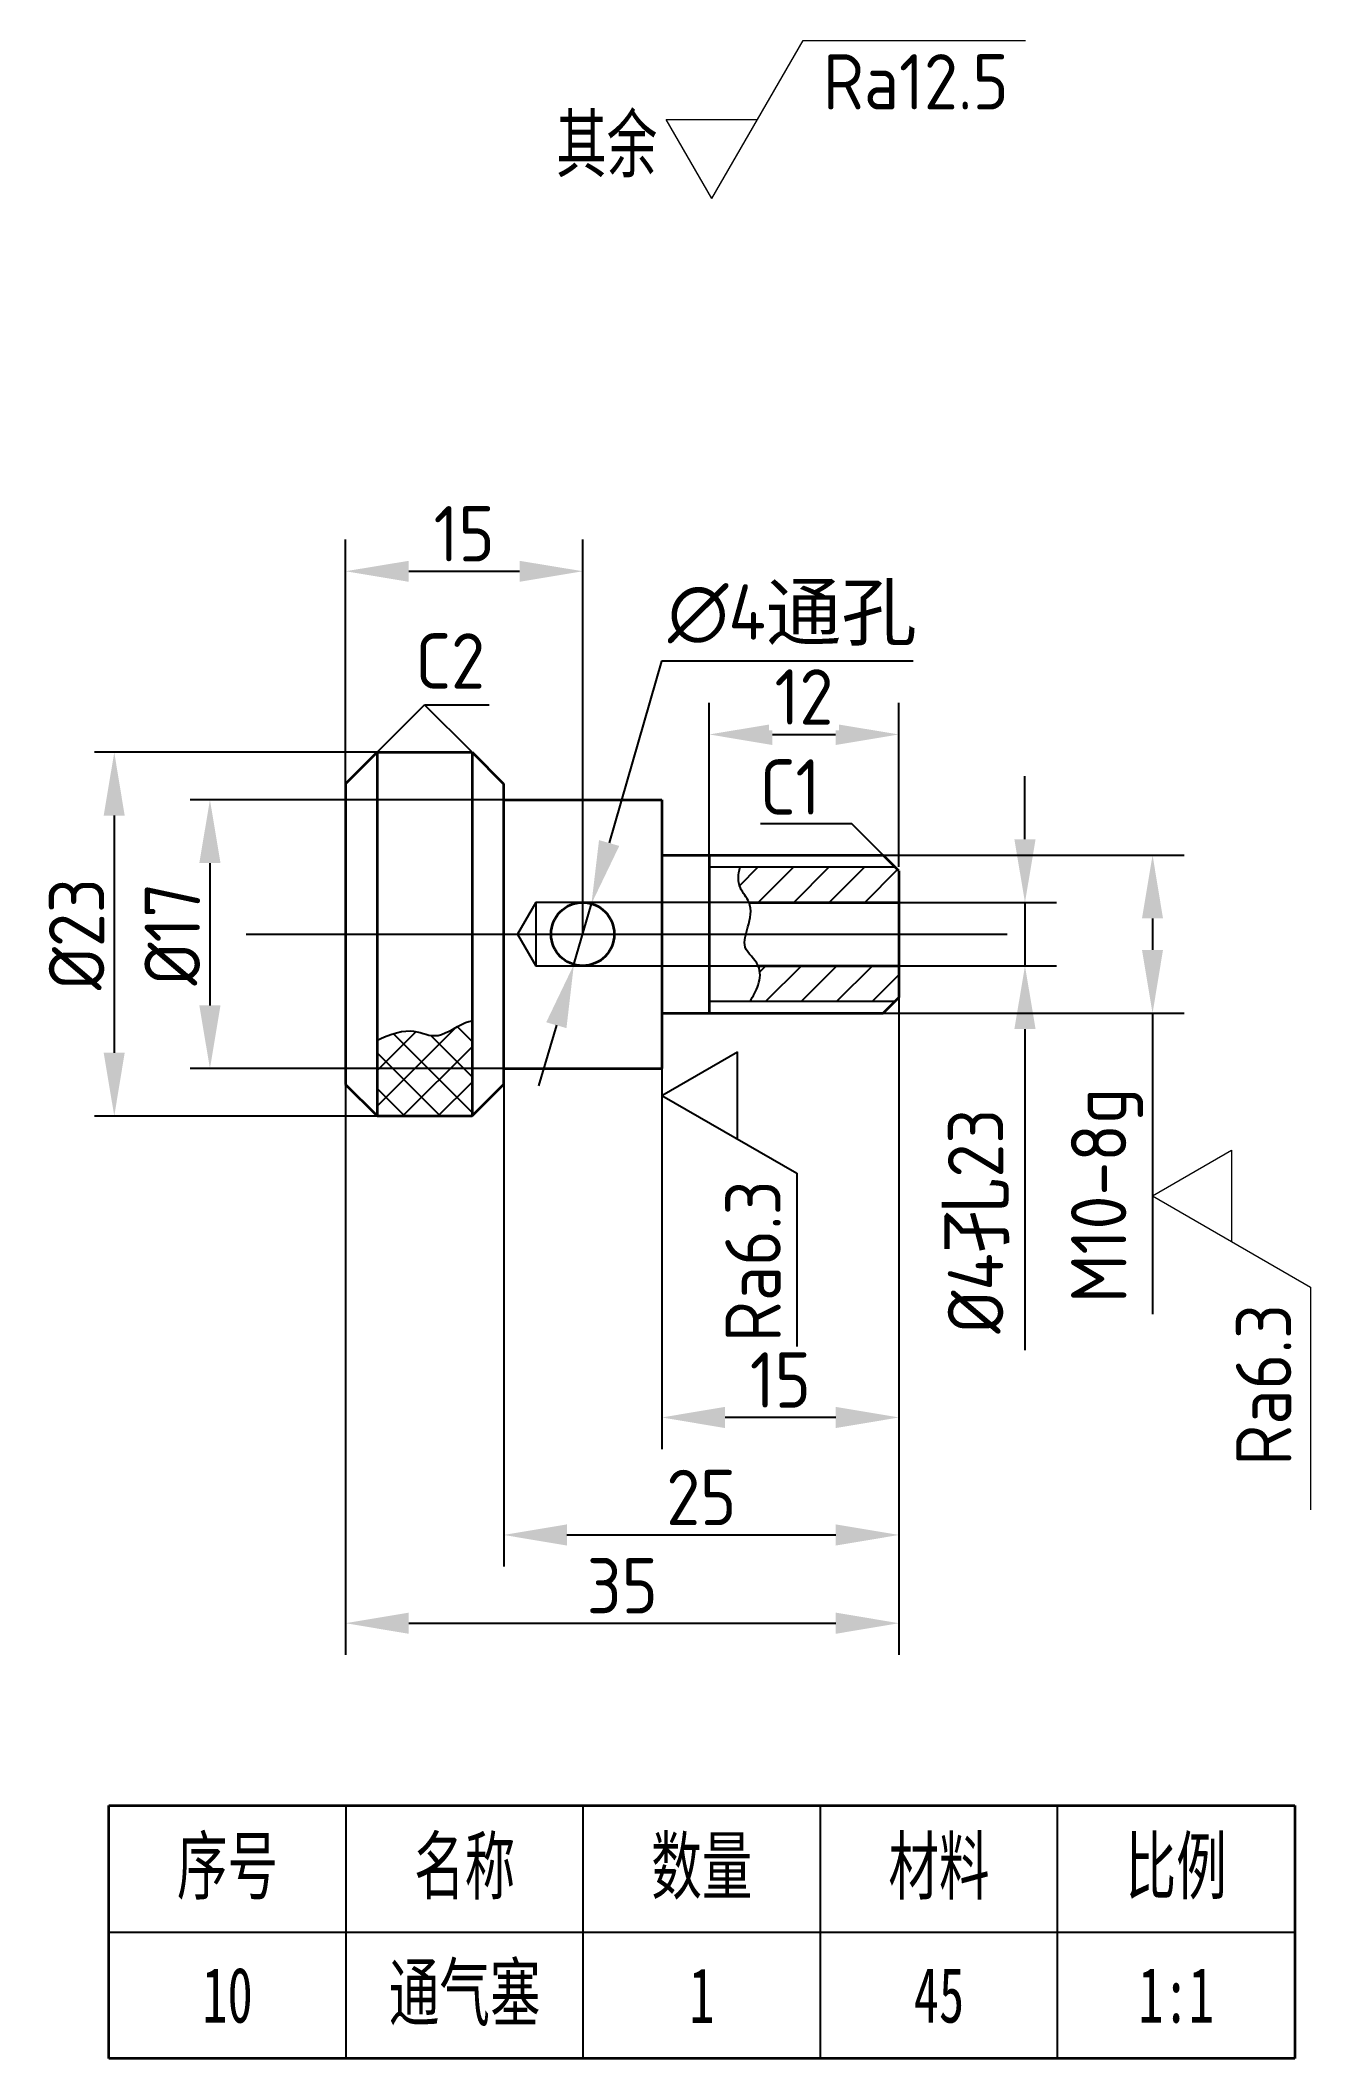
# Model space of a CAD drawing. Header units: millimetres. Extents: x 2287 to 2367, y 1592 to 1720.
import ezdxf

# ---------------------------------------------------------------- set-up
doc = ezdxf.new("R2010")
doc.units = ezdxf.units.MM
doc.linetypes.add('CENTERX2', pattern=[101.6, 63.5, -12.7, 12.7, -12.7])
for name, color, linetype in [('中心线', 1, 'CENTERX2'), ('标注', 3, 'Continuous'), ('细实线', 7, 'Continuous'), ('细线', 7, 'Continuous')]:
    doc.layers.add(name, color=color, linetype=linetype)
doc.layers.add('粗实线', color=7, linetype='Continuous', lineweight=35)
doc.styles.add('ISOCP', font='isocp.shx', dxfattribs={"height": 3.5})
doc.styles.get("Standard").update_dxf_attribs({"font": 'arial.ttf'})
doc.styles.add('仿宋', font='simfang.ttf', dxfattribs={"width": 0.67, "height": 3.5})
doc.styles.add('长仿宋体', font='simfang.ttf', dxfattribs={"width": 0.67, "height": 3.5})
doc.dimstyles.new('ISO-25$0', dxfattribs={"dimtxt": 3.5, "dimasz": 4, "dimexe": 2, "dimexo": 0, "dimtad": 1, "dimtoh": 1, "dimdsep": 46, "dimtxsty": 'ISOCP', "dimcen": 2.5, "dimadec": 0, "dimazin": 0, "dimtfac": 1, "dimtmove": 0, "dimatfit": 3, "dimfxl": 1, "dimtfill": 1, "dimarcsym": 0})
doc.dimstyles.new('ISO-25$3', dxfattribs={"dimtxt": 3.5, "dimasz": 4, "dimexe": 2, "dimexo": 0, "dimtad": 1, "dimtoh": 1, "dimdsep": 46, "dimtxsty": 'ISOCP', "dimcen": 2.5, "dimadec": 0, "dimazin": 0, "dimtfac": 1, "dimtmove": 0, "dimatfit": 3, "dimfxl": 1, "dimtfill": 1, "dimarcsym": 0})
doc.dimstyles.new('直线标直径', dxfattribs={"dimtxt": 3.5, "dimasz": 4, "dimexe": 1.25, "dimexo": 0, "dimtad": 1, "dimtoh": 1, "dimdec": 1, "dimdsep": 46, "dimtxsty": 'Standard', "dimcen": 2.5, "dimadec": 0, "dimazin": 0, "dimtfac": 1, "dimtdec": 1, "dimtmove": 0, "dimatfit": 3, "dimfxl": 1, "dimarcsym": 0})

# ---------------------------------------------------------------- blocks, each defined once
blk = doc.blocks.new('*D17')
at = {"layer": 'Defpoints', "color": 0, "ltscale": 0.01, "transparency": 16777216}
for p in [(2308.31, 1674.71), (2291.68, 1651.71), (2308.31, 1651.71)]:
    blk.add_point(p, dxfattribs=at)
at = {"layer": '标注', "color": 0, "lineweight": -2, "ltscale": 0.01, "transparency": 16777216}
for p, q in [((2308.31, 1674.71), (2290.43, 1674.71)), ((2291.68, 1670.71), (2291.68, 1655.71)), ((2308.31, 1651.71), (2290.43, 1651.71))]:
    blk.add_line(p, q, dxfattribs=at)
at = {"layer": '标注', "color": 0, "ltscale": 0.01, "transparency": 16777216}
for points in [[(2291.01, 1670.71), (2292.34, 1670.71), (2291.68, 1674.71)], [(2291.01, 1655.71), (2292.34, 1655.71), (2291.68, 1651.71)]]:
    blk.add_solid(points, dxfattribs=at)
at = {"layer": '标注', "color": 0, "ltscale": 0.01, "transparency": 16777216, "insert": (2289.3, 1663.21), "char_height": 3.5, "attachment_point": 5, "rotation": 90, "style": 'ISOCP'}
blk.add_mtext('%%c23', dxfattribs=at)
blk = doc.blocks.new('*D18')
at = {"layer": 'Defpoints', "color": 0, "ltscale": 0.01, "transparency": 16777216}
for p in [(2316.31, 1671.71), (2297.73, 1654.71), (2316.31, 1654.71)]:
    blk.add_point(p, dxfattribs=at)
at = {"layer": '标注', "color": 0, "lineweight": -2, "ltscale": 0.01, "transparency": 16777216}
for p, q in [((2316.31, 1671.71), (2296.48, 1671.71)), ((2297.73, 1667.71), (2297.73, 1658.71)), ((2316.31, 1654.71), (2296.48, 1654.71))]:
    blk.add_line(p, q, dxfattribs=at)
at = {"layer": '标注', "color": 0, "ltscale": 0.01, "transparency": 16777216}
for points in [[(2297.06, 1667.71), (2298.4, 1667.71), (2297.73, 1671.71)], [(2297.06, 1658.71), (2298.4, 1658.71), (2297.73, 1654.71)]]:
    blk.add_solid(points, dxfattribs=at)
at = {"layer": '标注', "color": 0, "ltscale": 0.01, "transparency": 16777216, "insert": (2295.35, 1663.21), "char_height": 3.5, "attachment_point": 5, "rotation": 90, "style": 'ISOCP'}
blk.add_mtext('%%c17', dxfattribs=at)
blk = doc.blocks.new('*D19')
at = {"layer": 'Defpoints', "color": 0, "ltscale": 0.01, "transparency": 16777216}
for p in [(2341.31, 1665.21), (2341.31, 1661.21), (2349.28, 1661.21)]:
    blk.add_point(p, dxfattribs=at)
at = {"layer": '标注', "color": 0, "lineweight": -2, "ltscale": 0.01, "transparency": 16777216}
for p, q in [((2349.28, 1669.21), (2349.28, 1673.21)), ((2341.31, 1665.21), (2351.28, 1665.21)), ((2349.28, 1665.21), (2349.28, 1661.21)), ((2341.31, 1661.21), (2351.28, 1661.21)), ((2349.28, 1657.21), (2349.28, 1636.9))]:
    blk.add_line(p, q, dxfattribs=at)
at = {"layer": '标注', "color": 0, "ltscale": 0.01, "transparency": 16777216}
for points in [[(2348.61, 1669.21), (2349.95, 1669.21), (2349.28, 1665.21)], [(2348.61, 1657.21), (2349.95, 1657.21), (2349.28, 1661.21)]]:
    blk.add_solid(points, dxfattribs=at)
at = {"layer": '标注', "color": 0, "ltscale": 0.01, "transparency": 16777216, "insert": (2346.35, 1645.06), "char_height": 3.5, "attachment_point": 5, "rotation": 90, "style": 'ISOCP', "bg_fill": 3, "box_fill_scale": 1.1, "bg_fill_color": 256, "bg_fill_true_color": 13158600, "bg_fill_transparency": 0}
blk.add_mtext('%%C4{\\fFangSong|b0|i0|c134|p49;孔}23', dxfattribs=at)
blk = doc.blocks.new('*D20')
at = {"layer": 'Defpoints', "color": 0, "ltscale": 0.01, "transparency": 16777216}
for p in [(2341.3, 1675.84), (2329.31, 1667.46), (2341.3, 1667.46)]:
    blk.add_point(p, dxfattribs=at)
at = {"layer": '标注', "color": 0, "lineweight": -2, "ltscale": 0.01, "transparency": 16777216}
for p, q in [((2329.31, 1667.46), (2329.31, 1677.84)), ((2341.3, 1667.46), (2341.3, 1677.84)), ((2333.31, 1675.84), (2337.3, 1675.84))]:
    blk.add_line(p, q, dxfattribs=at)
at = {"layer": '标注', "color": 0, "ltscale": 0.01, "transparency": 16777216}
for points in [[(2333.31, 1676.5), (2333.31, 1675.17), (2329.31, 1675.84)], [(2337.3, 1676.5), (2337.3, 1675.17), (2341.3, 1675.84)]]:
    blk.add_solid(points, dxfattribs=at)
at = {"layer": '标注', "color": 0, "ltscale": 0.01, "transparency": 16777216, "insert": (2335.3, 1678.21), "char_height": 3.5, "attachment_point": 5, "style": 'ISOCP', "bg_fill": 3, "box_fill_scale": 1.1, "bg_fill_color": 256, "bg_fill_true_color": 13158600, "bg_fill_transparency": 0}
blk.add_mtext('12', dxfattribs=at)
blk = doc.blocks.new('*D21')
at = {"layer": 'Defpoints', "color": 0, "ltscale": 0.01, "transparency": 16777216}
for p in [(2321.31, 1686.16), (2306.31, 1672.71), (2321.31, 1663.21)]:
    blk.add_point(p, dxfattribs=at)
at = {"layer": '标注', "color": 0, "lineweight": -2, "ltscale": 0.01, "transparency": 16777216}
for p, q in [((2306.31, 1672.71), (2306.31, 1688.16)), ((2321.31, 1663.21), (2321.31, 1688.16)), ((2310.31, 1686.16), (2317.31, 1686.16))]:
    blk.add_line(p, q, dxfattribs=at)
at = {"layer": '标注', "color": 0, "ltscale": 0.01, "transparency": 16777216}
for points in [[(2310.31, 1686.82), (2310.31, 1685.49), (2306.31, 1686.16)], [(2317.31, 1686.82), (2317.31, 1685.49), (2321.31, 1686.16)]]:
    blk.add_solid(points, dxfattribs=at)
at = {"layer": '标注', "color": 0, "ltscale": 0.01, "transparency": 16777216, "insert": (2313.81, 1688.53), "char_height": 3.5, "attachment_point": 5, "style": 'ISOCP', "bg_fill": 3, "box_fill_scale": 1.1, "bg_fill_color": 256, "bg_fill_true_color": 13158600, "bg_fill_transparency": 0}
blk.add_mtext('15', dxfattribs=at)
blk = doc.blocks.new('*D22')
at = {"layer": 'Defpoints', "color": 0, "ltscale": 0.01, "transparency": 16777216}
for p in [(2321.86, 1665.13), (2320.75, 1661.29)]:
    blk.add_point(p, dxfattribs=at)
at = {"layer": '标注', "color": 0, "lineweight": -2, "ltscale": 0.01, "transparency": 16777216}
for p, q in [((2326.3, 1680.47), (2322.98, 1668.98)), ((2342.21, 1680.47), (2326.3, 1680.47)), ((2320.75, 1661.29), (2321.86, 1665.13)), ((2319.64, 1657.45), (2318.52, 1653.61))]:
    blk.add_line(p, q, dxfattribs=at)
at = {"layer": '标注', "color": 0, "ltscale": 0.01, "transparency": 16777216}
for points in [[(2322.34, 1669.16), (2323.62, 1668.79), (2321.86, 1665.13)], [(2319, 1657.64), (2320.28, 1657.27), (2320.75, 1661.29)]]:
    blk.add_solid(points, dxfattribs=at)
at = {"layer": '标注', "color": 0, "ltscale": 0.01, "transparency": 16777216, "insert": (2334.57, 1683.39), "char_height": 3.5, "width": 17.4896, "attachment_point": 5, "style": 'ISOCP', "bg_fill": 3, "box_fill_scale": 1.1, "bg_fill_color": 256, "bg_fill_true_color": 13158600, "bg_fill_transparency": 0}
blk.add_mtext('∅4{\\fFangSong|b0|i0|c134|p49;通孔}', dxfattribs=at)
blk = doc.blocks.new('*D23')
at = {"layer": 'Defpoints', "color": 0, "ltscale": 0.01, "transparency": 16777216}
for p in [(2306.31, 1653.71), (2341.31, 1647.4), (2341.31, 1619.64)]:
    blk.add_point(p, dxfattribs=at)
at = {"layer": '标注', "color": 0, "lineweight": -2, "ltscale": 0.01, "transparency": 16777216}
for p, q in [((2306.31, 1653.71), (2306.31, 1617.64)), ((2341.31, 1647.4), (2341.31, 1617.64)), ((2310.31, 1619.64), (2337.31, 1619.64))]:
    blk.add_line(p, q, dxfattribs=at)
at = {"layer": '标注', "color": 0, "ltscale": 0.01, "transparency": 16777216}
for points in [[(2310.31, 1620.31), (2310.31, 1618.97), (2306.31, 1619.64)], [(2337.31, 1620.31), (2337.31, 1618.97), (2341.31, 1619.64)]]:
    blk.add_solid(points, dxfattribs=at)
at = {"layer": '标注', "color": 0, "ltscale": 0.01, "transparency": 16777216, "insert": (2323.81, 1622.01), "char_height": 3.5, "attachment_point": 5, "style": 'ISOCP', "bg_fill": 3, "box_fill_scale": 1.1, "bg_fill_color": 256, "bg_fill_true_color": 13158600, "bg_fill_transparency": 0}
blk.add_mtext('35', dxfattribs=at)
blk = doc.blocks.new('*D24')
at = {"layer": 'Defpoints', "color": 0, "ltscale": 0.01, "transparency": 16777216}
for p in [(2341.31, 1659.21), (2316.31, 1653.71), (2341.31, 1625.22)]:
    blk.add_point(p, dxfattribs=at)
at = {"layer": '标注', "color": 0, "lineweight": -2, "ltscale": 0.01, "transparency": 16777216}
for p, q in [((2341.31, 1659.21), (2341.31, 1623.22)), ((2316.31, 1653.71), (2316.31, 1623.22)), ((2320.31, 1625.22), (2337.31, 1625.22))]:
    blk.add_line(p, q, dxfattribs=at)
at = {"layer": '标注', "color": 0, "ltscale": 0.01, "transparency": 16777216}
for points in [[(2320.31, 1625.89), (2320.31, 1624.55), (2316.31, 1625.22)], [(2337.31, 1625.89), (2337.31, 1624.55), (2341.31, 1625.22)]]:
    blk.add_solid(points, dxfattribs=at)
at = {"layer": '标注', "color": 0, "ltscale": 0.01, "transparency": 16777216, "insert": (2328.81, 1627.59), "char_height": 3.5, "attachment_point": 5, "style": 'ISOCP', "bg_fill": 3, "box_fill_scale": 1.1, "bg_fill_color": 256, "bg_fill_true_color": 13158600, "bg_fill_transparency": 0}
blk.add_mtext('25', dxfattribs=at)
blk = doc.blocks.new('*D25')
at = {"layer": 'Defpoints', "color": 0, "ltscale": 0.01, "transparency": 16777216}
for p in [(2341.31, 1659.21), (2326.31, 1654.71), (2326.31, 1632.65)]:
    blk.add_point(p, dxfattribs=at)
at = {"layer": '标注', "color": 0, "lineweight": -2, "ltscale": 0.01, "transparency": 16777216}
for p, q in [((2341.31, 1659.21), (2341.31, 1630.65)), ((2326.31, 1654.71), (2326.31, 1630.65)), ((2337.31, 1632.65), (2330.31, 1632.65))]:
    blk.add_line(p, q, dxfattribs=at)
at = {"layer": '标注', "color": 0, "ltscale": 0.01, "transparency": 16777216}
for points in [[(2330.31, 1633.32), (2330.31, 1631.98), (2326.31, 1632.65)], [(2337.31, 1633.32), (2337.31, 1631.98), (2341.31, 1632.65)]]:
    blk.add_solid(points, dxfattribs=at)
at = {"layer": '标注', "color": 0, "ltscale": 0.01, "transparency": 16777216, "insert": (2333.81, 1635.02), "char_height": 3.5, "attachment_point": 5, "style": 'ISOCP', "bg_fill": 3, "box_fill_scale": 1.1, "bg_fill_color": 256, "bg_fill_true_color": 13158600, "bg_fill_transparency": 0}
blk.add_mtext('15', dxfattribs=at)
blk = doc.blocks.new('*D26')
at = {"layer": 'Defpoints', "color": 0, "ltscale": 0.01, "transparency": 16777216}
for p in [(2340.31, 1668.21), (2340.31, 1658.21), (2357.35, 1658.21)]:
    blk.add_point(p, dxfattribs=at)
at = {"layer": '标注', "color": 0, "lineweight": -2, "ltscale": 0.01, "transparency": 16777216}
for p, q in [((2340.31, 1668.21), (2359.35, 1668.21)), ((2357.35, 1664.21), (2357.35, 1662.21)), ((2340.31, 1658.21), (2359.35, 1658.21)), ((2357.35, 1658.21), (2357.35, 1639.19))]:
    blk.add_line(p, q, dxfattribs=at)
at = {"layer": '标注', "color": 0, "ltscale": 0.01, "transparency": 16777216}
for points in [[(2356.68, 1664.21), (2358.01, 1664.21), (2357.35, 1668.21)], [(2356.68, 1662.21), (2358.01, 1662.21), (2357.35, 1658.21)]]:
    blk.add_solid(points, dxfattribs=at)
at = {"layer": '标注', "color": 0, "ltscale": 0.01, "transparency": 16777216, "insert": (2354.47, 1646.7), "char_height": 3.5, "attachment_point": 5, "rotation": 90, "style": 'ISOCP', "bg_fill": 3, "box_fill_scale": 1.1, "bg_fill_color": 256, "bg_fill_true_color": 13158600, "bg_fill_transparency": 0}
blk.add_mtext('M10-8g', dxfattribs=at)
blk = doc.blocks.new('小明细框')
at = {"lineweight": 35}
for p, q in [((-75, 0), (-75, 16)), ((-75, 16), (0, 16)), ((0, 16), (0, 0)), ((0, 0), (-75, 0))]:
    blk.add_line(p, q, dxfattribs=at)
at = {"lineweight": -3}
for p, q in [((-60, 0), (-60, 16)), ((-45, 0), (-45, 16)), ((-30, 0), (-30, 16)), ((-15, 0), (-15, 16)), ((-75, 8), (0, 8))]:
    blk.add_line(p, q, dxfattribs=at)
at = {"lineweight": 35, "char_height": 3.5, "attachment_point": 5, "style": '仿宋'}
for s, insert in [('\\pxqc;序号', (-67.5, 12)), ('\\pxqc;名称', (-52.5, 12)), ('\\pxqc;数量', (-37.5, 12)), ('\\pxqc;材料', (-22.5, 12)), ('\\pxqc;比例', (-7.5, 12))]:
    blk.add_mtext_dynamic_manual_height_columns(s, width=15, gutter_width=17.5, heights=[0], dxfattribs=dict(at, insert=insert))
blk = doc.blocks.new('去除表面')
at = {"layer": '标注', "lineweight": 0}
for p, q in [((0, 0), (5.77, 10)), ((0, 0), (-2.89, 5)), ((-2.89, 5), (2.89, 5))]:
    blk.add_line(p, q, dxfattribs=at)
blk = doc.blocks.new('去除材料')
at = {"layer": '粗实线', "color": 3, "lineweight": 0}
blk.add_line((5.77, 10), (19.84, 10), dxfattribs=at)
blk.add_blockref('去除表面', (0, 0), dxfattribs=at)
blk = doc.blocks.new('RA12.5NEW')
at = {"color": 3, "lineweight": 35}
blk.add_blockref('去除材料', (0, 0), dxfattribs=at)
at = {"color": 3, "lineweight": 0, "insert": (7.03, 9.13), "char_height": 3.5, "attachment_point": 1, "style": 'ISOCP'}
blk.add_mtext_dynamic_manual_height_columns('Ra12.5', width=14.0667, gutter_width=17.5, heights=[0], dxfattribs=at)

msp = doc.modelspace()

# ---------------------------------------------------------------- hatches: boundary and pattern name
at = {"layer": '细实线', "transparency": 33554687}
h = msp.add_hatch(dxfattribs=at)
h.set_pattern_fill('ANSI31', color=256, scale=0.5)
h.set_pattern_definition([(45, (-177.5452, -386.746), (-1.122532, 1.122532), [])])
edge = h.paths.add_edge_path()
edge.add_line((2341.306, 1667.214), (2341.056, 1667.464))
edge.add_line((2341.056, 1667.464), (2331.257, 1667.464))
edge.add_spline(control_points=[(2331.257, 1667.464), (2331.14, 1666.994), (2331.066, 1666.184), (2331.695, 1665.536), (2331.829, 1665.214)], knot_values=[6.650874, 6.650874, 6.650874, 6.650874, 8.0183301, 9.0949068, 9.0949068, 9.0949068, 9.0949068], degree=3, periodic=0)
edge.add_line((2331.829, 1665.214), (2341.306, 1665.214))
edge.add_line((2341.306, 1665.214), (2341.306, 1667.214))
edge = h.paths.add_edge_path()
edge.add_line((2341.306, 1661.214), (2332.41, 1661.215))
edge.add_spline(control_points=[(2332.41, 1661.215), (2332.41, 1661.214), (2332.579, 1660.844), (2332.502, 1659.961), (2332.083, 1659.291), (2331.878, 1658.964)], knot_values=[0, 0, 0, 0, 0.0013257, 1.2192964, 2.3804974, 2.3804974, 2.3804974, 2.3804974], degree=3, periodic=0)
edge.add_line((2331.878, 1658.964), (2341.056, 1658.964))
edge.add_line((2341.056, 1658.964), (2341.306, 1659.214))
edge.add_line((2341.306, 1659.214), (2341.306, 1661.214))
at = {"layer": '细实线'}
h = msp.add_hatch(dxfattribs=at)
h.set_pattern_fill('ANSI37', color=256, scale=0.5)
h.set_pattern_definition([(45, (-177.5452, -386.746), (-1.122532, 1.122532), []), (135, (-177.5452, -386.746), (-1.122532, -1.122532), [])])
edge = h.paths.add_edge_path()
edge.add_spline(control_points=[(2314.306, 1657.726), (2313.82, 1657.726), (2312.16, 1656.412), (2310.974, 1657.177), (2309.595, 1657.133), (2308.306, 1656.509)], knot_values=[0, 0, 0, 0, 1, 2, 3, 3, 3, 3], degree=3, periodic=0)
edge.add_line((2308.306, 1656.509), (2308.306, 1651.714))
edge.add_line((2308.306, 1651.714), (2314.306, 1651.714))
edge.add_line((2314.306, 1651.714), (2314.306, 1657.726))

# ---------------------------------------------------------------- linework, layer by layer
at = {"layer": '中心线'}
msp.add_line((2300.016, 1663.214), (2348.164, 1663.214), dxfattribs=at)
at = {"layer": '标注', "ltscale": 0.01}
for p, q in [((2308.306, 1674.714), (2311.306, 1677.714)), ((2314.306, 1674.714), (2311.306, 1677.714)), ((2311.306, 1677.714), (2315.4, 1677.714))]:
    msp.add_line(p, q, dxfattribs=at)
at = {"layer": '粗实线'}
for p, q in [((2308.306, 1674.714), (2306.306, 1672.714)), ((2308.306, 1674.714), (2314.306, 1674.714)), ((2308.306, 1674.714), (2308.306, 1651.714)), ((2314.306, 1674.714), (2316.306, 1672.714)), ((2314.306, 1674.714), (2314.306, 1651.714)), ((2306.306, 1672.714), (2306.306, 1653.714)), ((2316.306, 1672.714), (2316.306, 1653.714)), ((2316.306, 1671.714), (2326.306, 1671.714)), ((2326.306, 1671.714), (2326.306, 1654.714)), ((2326.306, 1668.214), (2340.306, 1668.214)), ((2329.306, 1668.214), (2329.306, 1658.214)), ((2341.306, 1667.214), (2340.306, 1668.214)), ((2341.306, 1667.214), (2341.306, 1659.214)), ((2331.829, 1665.214), (2341.306, 1665.214)), ((2332.41, 1661.215), (2341.306, 1661.214)), ((2340.306, 1658.214), (2341.306, 1659.214)), ((2326.306, 1658.214), (2340.306, 1658.214)), ((2316.306, 1654.714), (2326.306, 1654.714)), ((2308.306, 1651.714), (2306.306, 1653.714)), ((2314.306, 1651.714), (2316.306, 1653.714)), ((2308.306, 1651.714), (2314.306, 1651.714))]:
    msp.add_line(p, q, dxfattribs=at)
msp.add_circle((2321.306, 1663.214), 2, dxfattribs=at)
at = {"layer": '细实线'}
for p, q in [((2329.306, 1667.464), (2341.056, 1667.464)), ((2329.306, 1658.964), (2341.056, 1658.964))]:
    msp.add_line(p, q, dxfattribs=at)
msp.add_open_spline([(2331.878, 1658.964), (2332.083, 1659.291), (2332.502, 1659.961), (2332.625, 1661.378), (2331.285, 1662.266), (2331.825, 1663.761), (2332.094, 1665.126), (2331.066, 1666.184), (2331.14, 1666.994), (2331.257, 1667.464)], degree=3, knots=[0, 0, 0, 0, 1.161201, 2.3791717, 3.8219687, 5.1032694, 6.650874, 7.7274507, 9.0949068, 9.0949068, 9.0949068, 9.0949068], dxfattribs=at)
msp.add_open_spline([(2308.306, 1656.509), (2309.595, 1657.133), (2310.974, 1657.177), (2312.16, 1656.412), (2313.82, 1657.726), (2314.306, 1657.726)], degree=3, dxfattribs=at)

# ---------------------------------------------------------------- block references
for name, p in [('RA12.5NEW', (2329.471, 1709.729)), ('小明细框', (2366.342, 1592.106))]:
    msp.add_blockref(name, p, dxfattribs=at)

# ---------------------------------------------------------------- texts
at = {"layer": '细实线', "char_height": 3.5}
for s, width, heights, insert, attachment_point, style in [('{\\C3;其余}', 7.98759, [0], (2319.627, 1714.944), 1, '长仿宋体'), ('\\pxqc;10', 15, [3.54], (2298.842, 1596.106), 5, '长仿宋体'), ('通气塞', 15, [0], (2313.842, 1596.106), 5, '长仿宋体'), ('\\pxqc;1', 15, [0], (2328.842, 1596.106), 5, '仿宋'), ('\\pxqc;45', 15, [0], (2343.842, 1596.106), 5, '长仿宋体'), ('\\pxqc;1:1', 15, [0], (2358.842, 1596.106), 5, '长仿宋体')]:
    msp.add_mtext_dynamic_manual_height_columns(s, width=width, gutter_width=17.5, heights=heights, dxfattribs=dict(at, insert=insert, attachment_point=attachment_point, style=style))
at = {"layer": '细实线', "color": 3, "insert": (2362.624, 1629.597), "char_height": 3.5, "attachment_point": 1, "rotation": 90, "style": 'ISOCP'}
msp.add_mtext_dynamic_manual_height_columns('Ra6.3', width=18.53873, gutter_width=17.5, heights=[0], dxfattribs=at)

# ---------------------------------------------------------------- dimensions: what is measured, and where the dimension line sits
at = {"layer": '标注', "ltscale": 0.01}
for base, p1, p2, picture, middle in [((2291.677, 1651.714), (2308.306, 1674.714), (2308.306, 1651.714), '*D17', (2289.302, 1663.214)), ((2297.729, 1654.714), (2316.306, 1671.714), (2316.306, 1654.714), '*D18', (2295.354, 1663.214))]:
    dim = msp.add_linear_dim(base=base, p1=p1, p2=p2, angle=90, dimstyle='直线标直径', override={"dimpost": '%%c<>', "dimtxsty": 'ISOCP'}, dxfattribs=at)
    dim.commit()
    dim.dimension.update_dxf_attribs({"geometry": picture, "text_midpoint": middle})

# ---------------------------------------------------------------- next in the draw order: dimensions: what is measured, and where the dimension line sits
dim = msp.add_linear_dim(base=(2321.306, 1686.155), p1=(2306.306, 1672.714), p2=(2321.306, 1663.214), dimstyle='ISO-25$0', override={"dimtxsty": 'ISOCP'}, dxfattribs=at)
dim.commit()
dim.dimension.update_dxf_attribs({"geometry": '*D21', "text_midpoint": (2313.806, 1688.53)})
dim = msp.add_linear_dim(base=(2349.279, 1661.214), p1=(2341.306, 1665.214), p2=(2341.306, 1661.214), angle=90, text='%%C<>{\\fFangSong|b0|i0|c134|p49;孔}23', dimstyle='ISO-25$0', override={"dimtoh": 0, "dimtxsty": 'ISOCP'}, dxfattribs=at)
dim.commit()
dim.dimension.update_dxf_attribs({"geometry": '*D19', "text_midpoint": (2346.354, 1645.056)})

# ---------------------------------------------------------------- next in the draw order: texts
at = {"layer": '标注', "insert": (2310.722, 1682.235), "char_height": 3.5, "attachment_point": 1, "style": 'ISOCP'}
msp.add_mtext_dynamic_manual_height_columns('C2', width=8.07368, gutter_width=17.5, heights=[0], dxfattribs=at)

# ---------------------------------------------------------------- next in the draw order: dimensions: what is measured, and where the dimension line sits
at = {"layer": '标注', "ltscale": 0.01}
dim = msp.add_linear_dim(base=(2341.303, 1675.836), p1=(2329.306, 1667.464), p2=(2341.303, 1667.464), dimstyle='ISO-25$0', override={"dimtxsty": 'ISOCP'}, dxfattribs=at)
dim.commit()
dim.dimension.update_dxf_attribs({"geometry": '*D20', "text_midpoint": (2335.305, 1678.212)})

# ---------------------------------------------------------------- next in the draw order: dimensions: what is measured, and where the dimension line sits
dim = msp.add_diameter_dim_2p(p1=(2320.749, 1661.293), p2=(2321.862, 1665.135), text='<>{\\fFangSong|b0|i0|c134|p49;通孔}', dimstyle='ISO-25$3', override={"dimtxsty": 'ISOCP'}, dxfattribs=at)
dim.commit()
dim.dimension.update_dxf_attribs({"geometry": '*D22', "text_midpoint": (2334.572, 1680.467), "dimtype": 163})

# ---------------------------------------------------------------- next in the draw order: linework, layer by layer
at = {"layer": '细实线', "color": 3}
msp.add_line((2338.322, 1670.197), (2332.555, 1670.197), dxfattribs=at)
at = {"layer": '细线', "ltscale": 0.01}
for p, q in [((2318.335, 1665.215), (2317.18, 1663.215)), ((2318.335, 1665.215), (2318.335, 1661.215)), ((2317.18, 1663.215), (2318.335, 1661.215)), ((2318.335, 1661.215), (2332.41, 1661.215))]:
    msp.add_line(p, q, dxfattribs=at)

# ---------------------------------------------------------------- next in the draw order: texts
at = {"layer": '细实线', "color": 3, "insert": (2332.508, 1674.267), "char_height": 3.5, "attachment_point": 1, "style": 'ISOCP'}
msp.add_mtext_dynamic_manual_height_columns('C1', width=6.69846, gutter_width=17.5, heights=[0], dxfattribs=at)

# ---------------------------------------------------------------- next in the draw order: dimensions: what is measured, and where the dimension line sits
at = {"layer": '标注', "ltscale": 0.01}
dim = msp.add_linear_dim(base=(2341.306, 1619.639), p1=(2306.306, 1653.714), p2=(2341.306, 1647.398), dimstyle='ISO-25$0', override={"dimtxsty": 'ISOCP'}, dxfattribs=at)
dim.commit()
dim.dimension.update_dxf_attribs({"geometry": '*D23', "text_midpoint": (2323.806, 1622.014)})

# ---------------------------------------------------------------- next in the draw order: dimensions: what is measured, and where the dimension line sits
dim = msp.add_linear_dim(base=(2341.306, 1625.219), p1=(2316.306, 1653.714), p2=(2341.306, 1659.214), dimstyle='ISO-25$0', override={"dimtxsty": 'ISOCP'}, dxfattribs=at)
dim.commit()
dim.dimension.update_dxf_attribs({"geometry": '*D24', "text_midpoint": (2328.806, 1627.595)})

# ---------------------------------------------------------------- next in the draw order: linework, layer by layer
at = {"layer": '标注'}
for p, q in [((2326.321, 1653.015), (2331.094, 1655.771)), ((2331.094, 1650.259), (2331.094, 1655.771)), ((2326.321, 1653.015), (2334.845, 1648.094)), ((2334.845, 1648.094), (2334.845, 1637.035))]:
    msp.add_line(p, q, dxfattribs=at)

# ---------------------------------------------------------------- next in the draw order: texts
at = {"layer": '标注', "insert": (2333.828, 1642.529), "char_height": 3.5, "attachment_point": 8, "rotation": 90, "style": 'ISOCP'}
msp.add_mtext_dynamic_manual_height_columns('\\pxqc;Ra6.3', width=10.2964, gutter_width=17.5, heights=[4.533], dxfattribs=at)

# ---------------------------------------------------------------- next in the draw order: dimensions: what is measured, and where the dimension line sits
at = {"layer": '标注', "ltscale": 0.01}
dim = msp.add_linear_dim(base=(2326.306, 1632.649), p1=(2341.306, 1659.214), p2=(2326.306, 1654.714), dimstyle='ISO-25$0', override={"dimtxsty": 'ISOCP'}, dxfattribs=at)
dim.commit()
dim.dimension.update_dxf_attribs({"geometry": '*D25', "text_midpoint": (2333.806, 1635.024)})

# ---------------------------------------------------------------- next in the draw order: dimensions: what is measured, and where the dimension line sits
dim = msp.add_linear_dim(base=(2357.348, 1658.214), p1=(2340.306, 1668.214), p2=(2340.306, 1658.214), angle=90, text='M10-8g', dimstyle='ISO-25$0', override={"dimtoh": 0}, dxfattribs=at)
dim.commit()
dim.dimension.update_dxf_attribs({"geometry": '*D26', "text_midpoint": (2354.472, 1646.7)})

# ---------------------------------------------------------------- next in the draw order: linework, layer by layer
at = {"layer": '细实线', "color": 3}
msp.add_line((2340.306, 1668.214), (2338.322, 1670.197), dxfattribs=at)
at = {"layer": '细线', "ltscale": 0.01}
msp.add_line((2341.335, 1665.215), (2318.335, 1665.215), dxfattribs=at)

# ---------------------------------------------------------------- next in the draw order: block references
at = {"layer": '细实线', "rotation": 270}
msp.add_blockref('去除材料', (2357.348, 1646.655), dxfattribs=at)

doc.saveas('drawing.dxf')
